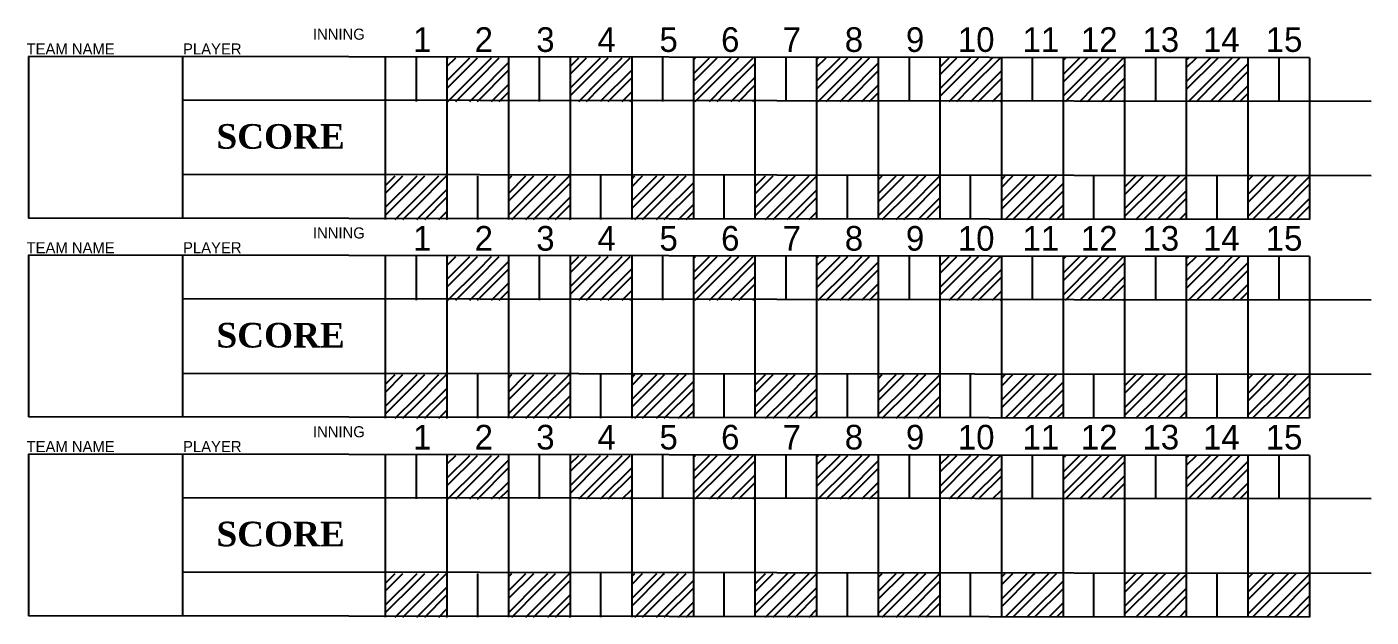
# Model space of a CAD drawing. Header units: inches. Extents: x -19.4 to 18, y -11.2 to 12.7.
# Drawn here: x -19.38 to -8.47, y 4.7 to 9.48 of the extents above; entities that cross this region are included whole.
import ezdxf

# ---------------------------------------------------------------- set-up
doc = ezdxf.new("R2010")
doc.units = ezdxf.units.IN
doc.header["$MEASUREMENT"] = 0
doc.layers.add('Layer1', color=7, linetype='Continuous')
doc.layers.add('Layer2', color=7, linetype='Continuous')

msp = doc.modelspace()

# ---------------------------------------------------------------- linework, layer by layer
at = {"layer": 'Layer1'}
for p, q in [((-8.97175, 9.23365), (-19.36717, 9.24405)), ((-19.36717, 9.24405), (-19.36717, 7.93155)), ((-18.11717, 9.24405), (-18.11717, 7.93155)), ((-16.47175, 9.23365), (-16.47175, 7.92115)), ((-16.22175, 9.23365), (-16.22175, 8.87965)), ((-15.97175, 9.23365), (-15.97175, 7.92115)), ((-15.97175, 8.98518), (-15.72327, 9.23365)), ((-15.97175, 9.16195), (-15.90005, 9.23365)), ((-15.97175, 9.04768), (-15.78577, 9.23365)), ((-15.97175, 9.22445), (-15.96255, 9.23365)), ((-15.72175, 9.0584), (-15.5465, 9.23365)), ((-15.72175, 9.1209), (-15.609, 9.23365)), ((-15.72175, 8.94412), (-15.47175, 9.19412)), ((-15.47175, 9.23365), (-15.47175, 7.92115)), ((-15.22175, 9.23365), (-15.22175, 8.87965)), ((-14.97175, 9.23365), (-14.97175, 7.92115)), ((-14.97175, 8.98702), (-14.72511, 9.23365)), ((-14.97175, 9.10129), (-14.83939, 9.23365)), ((-14.97175, 9.16379), (-14.90189, 9.23365)), ((-14.97175, 8.92452), (-14.72175, 9.17452)), ((-14.72175, 8.99774), (-14.48584, 9.23365)), ((-14.72175, 9.17452), (-14.66261, 9.23365)), ((-14.72175, 9.06024), (-14.54834, 9.23365)), ((-14.47175, 9.23365), (-14.47175, 7.92115)), ((-14.22175, 9.23365), (-14.22175, 8.87965)), ((-14.22175, 9.23365), (-14.22175, 8.87965)), ((-13.97175, 9.23365), (-13.97175, 7.92115)), ((-13.97175, 9.10313), (-13.84123, 9.23365)), ((-13.97175, 9.04063), (-13.77873, 9.23365)), ((-13.97175, 9.21741), (-13.95551, 9.23365)), ((-13.97175, 8.92636), (-13.72175, 9.17636)), ((-13.72175, 8.99958), (-13.48768, 9.23365)), ((-13.72175, 9.17636), (-13.66445, 9.23365)), ((-13.72175, 9.11386), (-13.60195, 9.23365)), ((-13.72175, 8.93708), (-13.47175, 9.18708)), ((-13.47175, 9.23365), (-13.47175, 7.92115)), ((-13.22175, 9.23365), (-13.22175, 8.87965)), ((-12.97175, 9.23365), (-12.97175, 7.92115)), ((-12.97175, 9.04247), (-12.78057, 9.23365)), ((-12.97175, 9.15675), (-12.89485, 9.23365)), ((-12.97175, 9.21925), (-12.95735, 9.23365)), ((-12.97175, 8.97997), (-12.72175, 9.22997)), ((-12.72175, 9.1157), (-12.60379, 9.23365)), ((-12.72175, 9.0532), (-12.54129, 9.23365)), ((-12.72175, 9.22997), (-12.71807, 9.23365)), ((-12.72175, 8.93892), (-12.47175, 9.18892)), ((-12.47175, 9.23365), (-12.47175, 7.92115)), ((-12.22175, 9.23365), (-12.22175, 8.87965)), ((-11.97175, 9.23365), (-11.97175, 7.92115)), ((-11.97175, 9.09609), (-11.83419, 9.23365)), ((-11.97175, 9.15859), (-11.89669, 9.23365)), ((-11.97175, 8.98181), (-11.72175, 9.23181)), ((-11.97175, 8.91931), (-11.72175, 9.16931)), ((-11.72175, 8.99254), (-11.48063, 9.23365)), ((-11.72175, 9.16931), (-11.65741, 9.23365)), ((-11.72175, 9.05504), (-11.54313, 9.23365)), ((-11.72175, 9.23181), (-11.71991, 9.23365)), ((-11.47175, 9.23365), (-11.47175, 7.92115)), ((-11.22175, 9.23365), (-11.22175, 8.87965)), ((-10.97175, 9.23365), (-10.97175, 7.92115)), ((-10.97175, 9.09793), (-10.83603, 9.23365)), ((-10.97175, 9.03543), (-10.77353, 9.23365)), ((-10.97175, 9.21221), (-10.9503, 9.23365)), ((-10.97175, 8.92115), (-10.72175, 9.17115)), ((-10.72175, 9.17115), (-10.65925, 9.23365)), ((-10.72175, 9.10865), (-10.59675, 9.23365)), ((-10.72175, 8.99438), (-10.48247, 9.23365)), ((-10.72175, 8.93188), (-10.47175, 9.18188)), ((-10.47175, 9.23365), (-10.47175, 7.92115)), ((-10.22175, 9.23365), (-10.22175, 8.87965)), ((-9.97175, 9.23365), (-9.97175, 7.92115)), ((-9.97175, 9.03727), (-9.77536, 9.23365)), ((-9.97175, 9.21405), (-9.95214, 9.23365)), ((-9.97175, 9.15155), (-9.88964, 9.23365)), ((-9.97175, 8.97477), (-9.72175, 9.22477)), ((-9.72175, 9.11049), (-9.59859, 9.23365)), ((-9.72175, 9.04799), (-9.53609, 9.23365)), ((-9.72175, 9.22477), (-9.71286, 9.23365)), ((-9.72175, 8.93372), (-9.47175, 9.18372)), ((-9.47175, 9.23365), (-9.47175, 7.92115)), ((-9.22175, 9.23365), (-9.22175, 8.87965)), ((-8.97175, 9.23365), (-8.97175, 7.92115)), ((-15.963, 8.87965), (-15.72175, 9.1209)), ((-15.9005, 8.87965), (-15.72175, 9.0584)), ((-15.72175, 8.88162), (-15.47175, 9.13162)), ((-14.90234, 8.87965), (-14.72175, 9.06024)), ((-14.72175, 8.88346), (-14.47175, 9.13346)), ((-14.66306, 8.87965), (-14.47175, 9.07096)), ((-13.95595, 8.87965), (-13.72175, 9.11386)), ((-13.6649, 8.87965), (-13.47175, 9.0728)), ((-12.95779, 8.87965), (-12.72175, 9.1157)), ((-12.71852, 8.87965), (-12.47175, 9.12642)), ((-11.89713, 8.87965), (-11.72175, 9.05504)), ((-11.72036, 8.87965), (-11.47175, 9.12826)), ((-11.65786, 8.87965), (-11.47175, 9.06576)), ((-10.95075, 8.87965), (-10.72175, 9.10865)), ((-10.65969, 8.87965), (-10.47175, 9.0676)), ((-9.95259, 8.87965), (-9.72175, 9.11049)), ((-9.71331, 8.87965), (-9.47175, 9.12122)), ((-15.60944, 8.87965), (-15.47175, 9.01735)), ((-15.54694, 8.87965), (-15.47175, 8.95485)), ((-14.83984, 8.87965), (-14.72175, 8.99774)), ((-14.54878, 8.87965), (-14.47175, 8.95669)), ((-13.84168, 8.87965), (-13.72175, 8.99958)), ((-13.6024, 8.87965), (-13.47175, 9.0103)), ((-12.89529, 8.87965), (-12.72175, 9.0532)), ((-12.60424, 8.87965), (-12.47175, 9.01214)), ((-12.54174, 8.87965), (-12.47175, 8.94964)), ((-11.83463, 8.87965), (-11.72175, 8.99254)), ((-11.54358, 8.87965), (-11.47175, 8.95148)), ((-10.83647, 8.87965), (-10.72175, 8.99438)), ((-10.59719, 8.87965), (-10.47175, 9.0051)), ((-9.89009, 8.87965), (-9.72175, 9.04799)), ((-9.59903, 8.87965), (-9.47175, 9.00694)), ((-8.47175, 8.87965), (-18.11717, 8.89005)), ((-15.78622, 8.87965), (-15.72175, 8.94412)), ((-15.72372, 8.87965), (-15.72175, 8.88162)), ((-14.72556, 8.87965), (-14.72175, 8.88346)), ((-14.48628, 8.87965), (-14.47175, 8.89419)), ((-13.77918, 8.87965), (-13.72175, 8.93708)), ((-13.48812, 8.87965), (-13.47175, 8.89603)), ((-12.78102, 8.87965), (-12.72175, 8.93892)), ((-11.48108, 8.87965), (-11.47175, 8.88898)), ((-10.77397, 8.87965), (-10.72175, 8.93188)), ((-10.48292, 8.87965), (-10.47175, 8.89082)), ((-9.77581, 8.87965), (-9.72175, 8.93372)), ((-9.53653, 8.87965), (-9.47175, 8.94444)), ((-8.47175, 8.27515), (-18.11717, 8.28555)), ((-16.47175, 8.13162), (-16.32822, 8.27515)), ((-16.47175, 8.19412), (-16.39072, 8.27515)), ((-16.47175, 8.01735), (-16.22175, 8.26735)), ((-16.47175, 7.95485), (-16.22175, 8.20485)), ((-16.22175, 8.02807), (-15.97467, 8.27515)), ((-16.22175, 8.09057), (-16.03717, 8.27515)), ((-16.22175, 8.20485), (-16.15144, 8.27515)), ((-16.22175, 8.26735), (-16.21394, 8.27515)), ((-15.72175, 7.92115), (-15.72175, 8.27515)), ((-15.47175, 8.07096), (-15.26756, 8.27515)), ((-15.47175, 8.13346), (-15.33006, 8.27515)), ((-15.47175, 8.24774), (-15.44434, 8.27515)), ((-15.47175, 7.95669), (-15.22175, 8.20669)), ((-15.22175, 8.14419), (-15.09078, 8.27515)), ((-15.22175, 8.20669), (-15.15328, 8.27515)), ((-15.22175, 8.02991), (-14.97651, 8.27515)), ((-15.22175, 7.96741), (-14.97175, 8.21741)), ((-14.72175, 7.92115), (-14.72175, 8.27515)), ((-14.47175, 8.0728), (-14.2694, 8.27515)), ((-14.47175, 8.18708), (-14.38368, 8.27515)), ((-14.47175, 8.24958), (-14.44618, 8.27515)), ((-14.47175, 8.0103), (-14.22175, 8.2603)), ((-14.22175, 8.08353), (-14.03012, 8.27515)), ((-14.22175, 8.14603), (-14.09262, 8.27515)), ((-14.22175, 8.2603), (-14.2069, 8.27515)), ((-14.22175, 7.96925), (-13.97175, 8.21925)), ((-13.72175, 7.92115), (-13.72175, 8.27515)), ((-13.47175, 8.12642), (-13.32302, 8.27515)), ((-13.47175, 8.18892), (-13.38552, 8.27515)), ((-13.47175, 8.01214), (-13.22175, 8.26214)), ((-13.47175, 7.94964), (-13.22175, 8.19964)), ((-13.22175, 8.08537), (-13.03196, 8.27515)), ((-13.22175, 8.19964), (-13.14624, 8.27515)), ((-13.22175, 8.26214), (-13.20874, 8.27515)), ((-13.22175, 8.02287), (-12.97175, 8.27287)), ((-12.72175, 7.92115), (-12.72175, 8.27515)), ((-12.47175, 8.12826), (-12.32486, 8.27515)), ((-12.47175, 8.06576), (-12.26236, 8.27515)), ((-12.47175, 8.24254), (-12.43913, 8.27515)), ((-12.47175, 7.95148), (-12.22175, 8.20148)), ((-12.22175, 8.20148), (-12.14808, 8.27515)), ((-12.22175, 8.13898), (-12.08558, 8.27515)), ((-12.22175, 8.02471), (-11.97175, 8.27471)), ((-12.22175, 7.96221), (-11.97175, 8.21221)), ((-11.72175, 7.92115), (-11.72175, 8.27515)), ((-11.47175, 8.0676), (-11.26419, 8.27515)), ((-11.47175, 8.18188), (-11.37847, 8.27515)), ((-11.47175, 8.24438), (-11.44097, 8.27515)), ((-11.47175, 8.0051), (-11.22175, 8.2551)), ((-11.22175, 8.07832), (-11.02492, 8.27515)), ((-11.22175, 8.14082), (-11.08742, 8.27515)), ((-11.22175, 8.2551), (-11.20169, 8.27515)), ((-11.22175, 7.96405), (-10.97175, 8.21405)), ((-10.72175, 7.92115), (-10.72175, 8.27515)), ((-10.47175, 8.12122), (-10.31781, 8.27515)), ((-10.47175, 8.18372), (-10.38031, 8.27515)), ((-10.47175, 8.00694), (-10.22175, 8.25694)), ((-10.47175, 7.94444), (-10.22175, 8.19444)), ((-10.22175, 8.08016), (-10.02676, 8.27515)), ((-10.22175, 8.19444), (-10.14103, 8.27515)), ((-10.22175, 8.25694), (-10.20353, 8.27515)), ((-10.22175, 8.01766), (-9.97175, 8.26766)), ((-9.72175, 7.92115), (-9.72175, 8.27515)), ((-9.47175, 8.12305), (-9.31965, 8.27515)), ((-9.47175, 8.06055), (-9.25715, 8.27515)), ((-9.47175, 8.23733), (-9.43393, 8.27515)), ((-9.47175, 7.94628), (-9.22175, 8.19628)), ((-9.22175, 8.13378), (-9.08037, 8.27515)), ((-9.22175, 8.19628), (-9.14287, 8.27515)), ((-9.22175, 8.0195), (-8.97175, 8.2695)), ((-9.22175, 7.957), (-8.97175, 8.207)), ((-16.39117, 7.92115), (-16.22175, 8.09057)), ((-16.21439, 7.92115), (-15.97175, 8.16379)), ((-16.15189, 7.92115), (-15.97175, 8.10129)), ((-15.44478, 7.92115), (-15.22175, 8.14419)), ((-15.15373, 7.92115), (-14.97175, 8.10313)), ((-14.44662, 7.92115), (-14.22175, 8.14603)), ((-14.38412, 7.92115), (-14.22175, 8.08353)), ((-14.20735, 7.92115), (-13.97175, 8.15675)), ((-13.38596, 7.92115), (-13.22175, 8.08537)), ((-13.20919, 7.92115), (-12.97175, 8.15859)), ((-13.14669, 7.92115), (-12.97175, 8.09609)), ((-12.43958, 7.92115), (-12.22175, 8.13898)), ((-12.14853, 7.92115), (-11.97175, 8.09793)), ((-11.44142, 7.92115), (-11.22175, 8.14082)), ((-11.37892, 7.92115), (-11.22175, 8.07832)), ((-11.20214, 7.92115), (-10.97175, 8.15155)), ((-10.38076, 7.92115), (-10.22175, 8.08016)), ((-10.20398, 7.92115), (-9.97175, 8.15339)), ((-10.14148, 7.92115), (-9.97175, 8.09089)), ((-9.43437, 7.92115), (-9.22175, 8.13378)), ((-9.14332, 7.92115), (-8.97175, 8.09272)), ((-16.32867, 7.92115), (-16.22175, 8.02807)), ((-16.03761, 7.92115), (-15.97175, 7.98702)), ((-15.33051, 7.92115), (-15.22175, 8.02991)), ((-15.26801, 7.92115), (-15.22175, 7.96741)), ((-15.09123, 7.92115), (-14.97175, 8.04063)), ((-14.26985, 7.92115), (-14.22175, 7.96925)), ((-14.09307, 7.92115), (-13.97175, 8.04247)), ((-14.03057, 7.92115), (-13.97175, 7.97997)), ((-13.32346, 7.92115), (-13.22175, 8.02287)), ((-13.03241, 7.92115), (-12.97175, 7.98181)), ((-12.3253, 7.92115), (-12.22175, 8.02471)), ((-12.08603, 7.92115), (-11.97175, 8.03543)), ((-11.26464, 7.92115), (-11.22175, 7.96405)), ((-11.08786, 7.92115), (-10.97175, 8.03727)), ((-11.02536, 7.92115), (-10.97175, 7.97477)), ((-10.31826, 7.92115), (-10.22175, 8.01766)), ((-10.0272, 7.92115), (-9.97175, 7.97661)), ((-9.3201, 7.92115), (-9.22175, 8.0195)), ((-9.08082, 7.92115), (-8.97175, 8.03022)), ((-8.97175, 7.92115), (-19.36717, 7.93155)), ((-15.97511, 7.92115), (-15.97175, 7.92452)), ((-14.97695, 7.92115), (-14.97175, 7.92636)), ((-12.2628, 7.92115), (-12.22175, 7.96221)), ((-9.2576, 7.92115), (-9.22175, 7.957)), ((-8.97175, 7.62097), (-19.36717, 7.63136)), ((-19.36717, 7.63136), (-19.36717, 6.31886)), ((-18.11717, 7.63136), (-18.11717, 6.31886)), ((-16.47175, 7.62097), (-16.47175, 6.30847)), ((-16.22175, 7.62097), (-16.22175, 7.26697)), ((-15.97175, 7.62097), (-15.97175, 6.30847)), ((-15.97175, 7.37249), (-15.72327, 7.62097)), ((-15.97175, 7.54927), (-15.90005, 7.62097)), ((-15.97175, 7.43499), (-15.78577, 7.62097)), ((-15.97175, 7.61177), (-15.96255, 7.62097)), ((-15.72175, 7.44572), (-15.5465, 7.62097)), ((-15.72175, 7.50822), (-15.609, 7.62097)), ((-15.72175, 7.33144), (-15.47175, 7.58144)), ((-15.47175, 7.62097), (-15.47175, 6.30847)), ((-15.22175, 7.62097), (-15.22175, 7.26697)), ((-14.97175, 7.62097), (-14.97175, 6.30847)), ((-14.97175, 7.37433), (-14.72511, 7.62097)), ((-14.97175, 7.48861), (-14.83939, 7.62097)), ((-14.97175, 7.55111), (-14.90189, 7.62097)), ((-14.97175, 7.31183), (-14.72175, 7.56183)), ((-14.72175, 7.38506), (-14.48584, 7.62097)), ((-14.72175, 7.56183), (-14.66261, 7.62097)), ((-14.72175, 7.44756), (-14.54834, 7.62097)), ((-14.47175, 7.62097), (-14.47175, 6.30847)), ((-14.22175, 7.62097), (-14.22175, 7.26697)), ((-14.22175, 7.62097), (-14.22175, 7.26697)), ((-13.97175, 7.62097), (-13.97175, 6.30847)), ((-13.97175, 7.49045), (-13.84123, 7.62097)), ((-13.97175, 7.42795), (-13.77873, 7.62097)), ((-13.97175, 7.60473), (-13.95551, 7.62097)), ((-13.97175, 7.31367), (-13.72175, 7.56367)), ((-13.72175, 7.3869), (-13.48768, 7.62097)), ((-13.72175, 7.56367), (-13.66445, 7.62097)), ((-13.72175, 7.50117), (-13.60195, 7.62097)), ((-13.72175, 7.3244), (-13.47175, 7.5744)), ((-13.47175, 7.62097), (-13.47175, 6.30847)), ((-13.22175, 7.62097), (-13.22175, 7.26697)), ((-12.97175, 7.62097), (-12.97175, 6.30847)), ((-12.97175, 7.42979), (-12.78057, 7.62097)), ((-12.97175, 7.54407), (-12.89485, 7.62097)), ((-12.97175, 7.60657), (-12.95735, 7.62097)), ((-12.97175, 7.36729), (-12.72175, 7.61729)), ((-12.72175, 7.50301), (-12.60379, 7.62097)), ((-12.72175, 7.44051), (-12.54129, 7.62097)), ((-12.72175, 7.61729), (-12.71807, 7.62097)), ((-12.72175, 7.32624), (-12.47175, 7.57624)), ((-12.47175, 7.62097), (-12.47175, 6.30847)), ((-12.22175, 7.62097), (-12.22175, 7.26697)), ((-11.97175, 7.62097), (-11.97175, 6.30847)), ((-11.97175, 7.48341), (-11.83419, 7.62097)), ((-11.97175, 7.54591), (-11.89669, 7.62097)), ((-11.97175, 7.36913), (-11.72175, 7.61913)), ((-11.97175, 7.30663), (-11.72175, 7.55663)), ((-11.72175, 7.37985), (-11.48063, 7.62097)), ((-11.72175, 7.55663), (-11.65741, 7.62097)), ((-11.72175, 7.44235), (-11.54313, 7.62097)), ((-11.72175, 7.61913), (-11.71991, 7.62097)), ((-11.47175, 7.62097), (-11.47175, 6.30847)), ((-11.22175, 7.62097), (-11.22175, 7.26697)), ((-10.97175, 7.62097), (-10.97175, 6.30847)), ((-10.97175, 7.48525), (-10.83603, 7.62097)), ((-10.97175, 7.42275), (-10.77353, 7.62097)), ((-10.97175, 7.59952), (-10.9503, 7.62097)), ((-10.97175, 7.30847), (-10.72175, 7.55847)), ((-10.72175, 7.55847), (-10.65925, 7.62097)), ((-10.72175, 7.49597), (-10.59675, 7.62097)), ((-10.72175, 7.38169), (-10.48247, 7.62097)), ((-10.72175, 7.31919), (-10.47175, 7.56919)), ((-10.47175, 7.62097), (-10.47175, 6.30847)), ((-10.22175, 7.62097), (-10.22175, 7.26697)), ((-9.97175, 7.62097), (-9.97175, 6.30847)), ((-9.97175, 7.42458), (-9.77536, 7.62097)), ((-9.97175, 7.60136), (-9.95214, 7.62097)), ((-9.97175, 7.53886), (-9.88964, 7.62097)), ((-9.97175, 7.36208), (-9.72175, 7.61208)), ((-9.72175, 7.49781), (-9.59859, 7.62097)), ((-9.72175, 7.43531), (-9.53609, 7.62097)), ((-9.72175, 7.61208), (-9.71286, 7.62097)), ((-9.72175, 7.32103), (-9.47175, 7.57103)), ((-9.47175, 7.62097), (-9.47175, 6.30847)), ((-9.22175, 7.62097), (-9.22175, 7.26697)), ((-8.97175, 7.62097), (-8.97175, 6.30847)), ((-15.963, 7.26697), (-15.72175, 7.50822)), ((-15.9005, 7.26697), (-15.72175, 7.44572)), ((-15.72175, 7.26894), (-15.47175, 7.51894)), ((-14.90234, 7.26697), (-14.72175, 7.44756)), ((-14.72175, 7.27078), (-14.47175, 7.52078)), ((-14.66306, 7.26697), (-14.47175, 7.45828)), ((-13.95595, 7.26697), (-13.72175, 7.50117)), ((-13.6649, 7.26697), (-13.47175, 7.46012)), ((-12.95779, 7.26697), (-12.72175, 7.50301)), ((-12.89529, 7.26697), (-12.72175, 7.44051)), ((-12.71852, 7.26697), (-12.47175, 7.51374)), ((-11.89713, 7.26697), (-11.72175, 7.44235)), ((-11.72036, 7.26697), (-11.47175, 7.51558)), ((-11.65786, 7.26697), (-11.47175, 7.45308)), ((-10.95075, 7.26697), (-10.72175, 7.49597)), ((-10.65969, 7.26697), (-10.47175, 7.45492)), ((-9.95259, 7.26697), (-9.72175, 7.49781)), ((-9.89009, 7.26697), (-9.72175, 7.43531)), ((-9.71331, 7.26697), (-9.47175, 7.50853)), ((-15.78622, 7.26697), (-15.72175, 7.33144)), ((-15.60944, 7.26697), (-15.47175, 7.40466)), ((-15.54694, 7.26697), (-15.47175, 7.34216)), ((-14.83984, 7.26697), (-14.72175, 7.38506)), ((-14.54878, 7.26697), (-14.47175, 7.344)), ((-13.84168, 7.26697), (-13.72175, 7.3869)), ((-13.77918, 7.26697), (-13.72175, 7.3244)), ((-13.6024, 7.26697), (-13.47175, 7.39762)), ((-12.78102, 7.26697), (-12.72175, 7.32624)), ((-12.60424, 7.26697), (-12.47175, 7.39946)), ((-12.54174, 7.26697), (-12.47175, 7.33696)), ((-11.83463, 7.26697), (-11.72175, 7.37985)), ((-11.54358, 7.26697), (-11.47175, 7.3388)), ((-10.83647, 7.26697), (-10.72175, 7.38169)), ((-10.77397, 7.26697), (-10.72175, 7.31919)), ((-10.59719, 7.26697), (-10.47175, 7.39242)), ((-9.77581, 7.26697), (-9.72175, 7.32103)), ((-9.59903, 7.26697), (-9.47175, 7.39425)), ((-9.53653, 7.26697), (-9.47175, 7.33175)), ((-8.47175, 7.26697), (-18.11717, 7.27736)), ((-15.72372, 7.26697), (-15.72175, 7.26894)), ((-14.72556, 7.26697), (-14.72175, 7.27078)), ((-14.48628, 7.26697), (-14.47175, 7.2815)), ((-13.48812, 7.26697), (-13.47175, 7.28334)), ((-11.48108, 7.26697), (-11.47175, 7.2763)), ((-10.48292, 7.26697), (-10.47175, 7.27814)), ((-8.47175, 6.66247), (-18.11717, 6.67286)), ((-16.47175, 6.51894), (-16.32822, 6.66247)), ((-16.47175, 6.58144), (-16.39072, 6.66247)), ((-16.47175, 6.40466), (-16.22175, 6.65466)), ((-16.22175, 6.41539), (-15.97467, 6.66247)), ((-16.22175, 6.47789), (-16.03717, 6.66247)), ((-16.22175, 6.59216), (-16.15144, 6.66247)), ((-16.22175, 6.65466), (-16.21394, 6.66247)), ((-15.72175, 6.30847), (-15.72175, 6.66247)), ((-15.47175, 6.45828), (-15.26756, 6.66247)), ((-15.47175, 6.52078), (-15.33006, 6.66247)), ((-15.47175, 6.63506), (-15.44434, 6.66247)), ((-15.22175, 6.5315), (-15.09078, 6.66247)), ((-15.22175, 6.594), (-15.15328, 6.66247)), ((-15.22175, 6.41723), (-14.97651, 6.66247)), ((-14.72175, 6.30847), (-14.72175, 6.66247)), ((-14.47175, 6.46012), (-14.2694, 6.66247)), ((-14.47175, 6.5744), (-14.38368, 6.66247)), ((-14.47175, 6.6369), (-14.44618, 6.66247)), ((-14.22175, 6.47084), (-14.03012, 6.66247)), ((-14.22175, 6.53334), (-14.09262, 6.66247)), ((-14.22175, 6.64762), (-14.2069, 6.66247)), ((-13.72175, 6.30847), (-13.72175, 6.66247)), ((-13.47175, 6.51374), (-13.32302, 6.66247)), ((-13.47175, 6.57624), (-13.38552, 6.66247)), ((-13.22175, 6.47268), (-13.03196, 6.66247)), ((-13.22175, 6.58696), (-13.14624, 6.66247)), ((-13.22175, 6.64946), (-13.20874, 6.66247)), ((-13.22175, 6.41018), (-12.97175, 6.66018)), ((-12.72175, 6.30847), (-12.72175, 6.66247)), ((-12.47175, 6.51558), (-12.32486, 6.66247)), ((-12.47175, 6.45308), (-12.26236, 6.66247)), ((-12.47175, 6.62985), (-12.43913, 6.66247)), ((-12.22175, 6.5888), (-12.14808, 6.66247)), ((-12.22175, 6.5263), (-12.08558, 6.66247)), ((-12.22175, 6.41202), (-11.97175, 6.66202)), ((-11.72175, 6.30847), (-11.72175, 6.66247)), ((-11.47175, 6.45492), (-11.26419, 6.66247)), ((-11.47175, 6.56919), (-11.37847, 6.66247)), ((-11.47175, 6.63169), (-11.44097, 6.66247)), ((-11.22175, 6.46564), (-11.02492, 6.66247)), ((-11.22175, 6.52814), (-11.08742, 6.66247)), ((-11.22175, 6.64242), (-11.20169, 6.66247)), ((-10.72175, 6.30847), (-10.72175, 6.66247)), ((-10.47175, 6.50853), (-10.31781, 6.66247)), ((-10.47175, 6.57103), (-10.38031, 6.66247)), ((-10.22175, 6.46748), (-10.02676, 6.66247)), ((-10.22175, 6.58175), (-10.14103, 6.66247)), ((-10.22175, 6.64425), (-10.20353, 6.66247)), ((-10.22175, 6.40498), (-9.97175, 6.65498)), ((-9.72175, 6.30847), (-9.72175, 6.66247)), ((-9.47175, 6.51037), (-9.31965, 6.66247)), ((-9.47175, 6.44787), (-9.25715, 6.66247)), ((-9.47175, 6.62465), (-9.43393, 6.66247)), ((-9.22175, 6.52109), (-9.08037, 6.66247)), ((-9.22175, 6.58359), (-9.14287, 6.66247)), ((-9.22175, 6.40682), (-8.97175, 6.65682)), ((-16.47175, 6.34216), (-16.22175, 6.59216)), ((-16.21439, 6.30847), (-15.97175, 6.55111)), ((-15.47175, 6.344), (-15.22175, 6.594)), ((-15.22175, 6.35473), (-14.97175, 6.60473)), ((-14.47175, 6.39762), (-14.22175, 6.64762)), ((-14.22175, 6.35657), (-13.97175, 6.60657)), ((-13.47175, 6.39946), (-13.22175, 6.64946)), ((-13.47175, 6.33696), (-13.22175, 6.58696)), ((-13.20919, 6.30847), (-12.97175, 6.54591)), ((-12.47175, 6.3388), (-12.22175, 6.5888)), ((-12.22175, 6.34952), (-11.97175, 6.59952)), ((-11.47175, 6.39242), (-11.22175, 6.64242)), ((-11.22175, 6.35136), (-10.97175, 6.60136)), ((-10.47175, 6.39425), (-10.22175, 6.64425)), ((-10.47175, 6.33175), (-10.22175, 6.58175)), ((-9.47175, 6.33359), (-9.22175, 6.58359)), ((-9.22175, 6.34432), (-8.97175, 6.59432)), ((-16.39117, 6.30847), (-16.22175, 6.47789)), ((-16.15189, 6.30847), (-15.97175, 6.48861)), ((-15.44478, 6.30847), (-15.22175, 6.5315)), ((-15.15373, 6.30847), (-14.97175, 6.49045)), ((-14.44662, 6.30847), (-14.22175, 6.53334)), ((-14.38412, 6.30847), (-14.22175, 6.47084)), ((-14.20735, 6.30847), (-13.97175, 6.54407)), ((-13.38596, 6.30847), (-13.22175, 6.47268)), ((-13.14669, 6.30847), (-12.97175, 6.48341)), ((-12.43958, 6.30847), (-12.22175, 6.5263)), ((-12.14853, 6.30847), (-11.97175, 6.48525)), ((-11.44142, 6.30847), (-11.22175, 6.52814)), ((-11.37892, 6.30847), (-11.22175, 6.46564)), ((-11.20214, 6.30847), (-10.97175, 6.53886)), ((-10.38076, 6.30847), (-10.22175, 6.46748)), ((-10.20398, 6.30847), (-9.97175, 6.5407)), ((-10.14148, 6.30847), (-9.97175, 6.4782)), ((-9.43437, 6.30847), (-9.22175, 6.52109)), ((-9.14332, 6.30847), (-8.97175, 6.48004)), ((-16.32867, 6.30847), (-16.22175, 6.41539)), ((-16.03761, 6.30847), (-15.97175, 6.37433)), ((-15.33051, 6.30847), (-15.22175, 6.41723)), ((-15.26801, 6.30847), (-15.22175, 6.35473)), ((-15.09123, 6.30847), (-14.97175, 6.42795)), ((-14.26985, 6.30847), (-14.22175, 6.35657)), ((-14.09307, 6.30847), (-13.97175, 6.42979)), ((-14.03057, 6.30847), (-13.97175, 6.36729)), ((-13.32346, 6.30847), (-13.22175, 6.41018)), ((-13.03241, 6.30847), (-12.97175, 6.36913)), ((-12.3253, 6.30847), (-12.22175, 6.41202)), ((-12.2628, 6.30847), (-12.22175, 6.34952)), ((-12.08603, 6.30847), (-11.97175, 6.42275)), ((-11.26464, 6.30847), (-11.22175, 6.35136)), ((-11.08786, 6.30847), (-10.97175, 6.42458)), ((-11.02536, 6.30847), (-10.97175, 6.36208)), ((-10.31826, 6.30847), (-10.22175, 6.40498)), ((-10.0272, 6.30847), (-9.97175, 6.36392)), ((-9.3201, 6.30847), (-9.22175, 6.40682)), ((-9.2576, 6.30847), (-9.22175, 6.34432)), ((-9.08082, 6.30847), (-8.97175, 6.41754)), ((-8.97175, 6.30847), (-19.36717, 6.31886)), ((-15.97511, 6.30847), (-15.97175, 6.31183)), ((-14.97695, 6.30847), (-14.97175, 6.31367)), ((-8.97175, 6.00774), (-19.36717, 6.01813)), ((-19.36717, 6.01813), (-19.36717, 4.70563)), ((-18.11717, 6.01813), (-18.11717, 4.70563)), ((-16.47175, 6.00774), (-16.47175, 4.69524)), ((-16.22175, 6.00774), (-16.22175, 5.65374)), ((-15.97175, 6.00774), (-15.97175, 4.69524)), ((-15.97175, 5.75926), (-15.72327, 6.00774)), ((-15.97175, 5.93604), (-15.90005, 6.00774)), ((-15.97175, 5.82176), (-15.78577, 6.00774)), ((-15.97175, 5.99854), (-15.96255, 6.00774)), ((-15.72175, 5.83248), (-15.5465, 6.00774)), ((-15.72175, 5.89498), (-15.609, 6.00774)), ((-15.47175, 6.00774), (-15.47175, 4.69524)), ((-15.22175, 6.00774), (-15.22175, 5.65374)), ((-14.97175, 6.00774), (-14.97175, 4.69524)), ((-14.97175, 5.7611), (-14.72511, 6.00774)), ((-14.97175, 5.87538), (-14.83939, 6.00774)), ((-14.97175, 5.93788), (-14.90189, 6.00774)), ((-14.72175, 5.77182), (-14.48584, 6.00774)), ((-14.72175, 5.9486), (-14.66261, 6.00774)), ((-14.72175, 5.83432), (-14.54834, 6.00774)), ((-14.47175, 6.00774), (-14.47175, 4.69524)), ((-14.22175, 6.00774), (-14.22175, 5.65374)), ((-14.22175, 6.00774), (-14.22175, 5.65374)), ((-13.97175, 6.00774), (-13.97175, 4.69524)), ((-13.97175, 5.87722), (-13.84123, 6.00774)), ((-13.97175, 5.81472), (-13.77873, 6.00774)), ((-13.97175, 5.99149), (-13.95551, 6.00774)), ((-13.72175, 5.77366), (-13.48768, 6.00774)), ((-13.72175, 5.95044), (-13.66445, 6.00774)), ((-13.72175, 5.88794), (-13.60195, 6.00774)), ((-13.47175, 6.00774), (-13.47175, 4.69524)), ((-13.22175, 6.00774), (-13.22175, 5.65374)), ((-12.97175, 6.00774), (-12.97175, 4.69524)), ((-12.97175, 5.81656), (-12.78057, 6.00774)), ((-12.97175, 5.93083), (-12.89485, 6.00774)), ((-12.97175, 5.99333), (-12.95735, 6.00774)), ((-12.97175, 5.75406), (-12.72175, 6.00406)), ((-12.72175, 5.88978), (-12.60379, 6.00774)), ((-12.72175, 5.82728), (-12.54129, 6.00774)), ((-12.72175, 6.00406), (-12.71807, 6.00774)), ((-12.47175, 6.00774), (-12.47175, 4.69524)), ((-12.22175, 6.00774), (-12.22175, 5.65374)), ((-11.97175, 6.00774), (-11.97175, 4.69524)), ((-11.97175, 5.87017), (-11.83419, 6.00774)), ((-11.97175, 5.93267), (-11.89669, 6.00774)), ((-11.97175, 5.7559), (-11.72175, 6.0059)), ((-11.72175, 5.76662), (-11.48063, 6.00774)), ((-11.72175, 5.9434), (-11.65741, 6.00774)), ((-11.72175, 5.82912), (-11.54313, 6.00774)), ((-11.72175, 6.0059), (-11.71991, 6.00774)), ((-11.47175, 6.00774), (-11.47175, 4.69524)), ((-11.22175, 6.00774), (-11.22175, 5.65374)), ((-10.97175, 6.00774), (-10.97175, 4.69524)), ((-10.97175, 5.87201), (-10.83603, 6.00774)), ((-10.97175, 5.80951), (-10.77353, 6.00774)), ((-10.97175, 5.98629), (-10.9503, 6.00774)), ((-10.72175, 5.94524), (-10.65925, 6.00774)), ((-10.72175, 5.88274), (-10.59675, 6.00774)), ((-10.72175, 5.76846), (-10.48247, 6.00774)), ((-10.47175, 6.00774), (-10.47175, 4.69524)), ((-10.22175, 6.00774), (-10.22175, 5.65374)), ((-9.97175, 6.00774), (-9.97175, 4.69524)), ((-9.97175, 5.81135), (-9.77536, 6.00774)), ((-9.97175, 5.98813), (-9.95214, 6.00774)), ((-9.97175, 5.92563), (-9.88964, 6.00774)), ((-9.72175, 5.88458), (-9.59859, 6.00774)), ((-9.72175, 5.82208), (-9.53609, 6.00774)), ((-9.72175, 5.99885), (-9.71286, 6.00774)), ((-9.47175, 6.00774), (-9.47175, 4.69524)), ((-9.22175, 6.00774), (-9.22175, 5.65374)), ((-8.97175, 6.00774), (-8.97175, 4.69524)), ((-15.963, 5.65374), (-15.72175, 5.89498)), ((-15.72175, 5.71821), (-15.47175, 5.96821)), ((-15.72175, 5.65571), (-15.47175, 5.90571)), ((-14.97175, 5.6986), (-14.72175, 5.9486)), ((-14.72175, 5.65755), (-14.47175, 5.90755)), ((-13.97175, 5.70044), (-13.72175, 5.95044)), ((-13.72175, 5.71116), (-13.47175, 5.96116)), ((-12.72175, 5.713), (-12.47175, 5.963)), ((-12.71852, 5.65374), (-12.47175, 5.9005)), ((-11.97175, 5.6934), (-11.72175, 5.9434)), ((-11.72036, 5.65374), (-11.47175, 5.90234)), ((-10.97175, 5.69524), (-10.72175, 5.94524)), ((-10.72175, 5.70596), (-10.47175, 5.95596)), ((-9.97175, 5.74885), (-9.72175, 5.99885)), ((-9.72175, 5.7078), (-9.47175, 5.9578)), ((-9.71331, 5.65374), (-9.47175, 5.8953)), ((-15.9005, 5.65374), (-15.72175, 5.83248)), ((-15.60944, 5.65374), (-15.47175, 5.79143)), ((-14.90234, 5.65374), (-14.72175, 5.83432)), ((-14.66306, 5.65374), (-14.47175, 5.84505)), ((-13.95595, 5.65374), (-13.72175, 5.88794)), ((-13.6649, 5.65374), (-13.47175, 5.84689)), ((-13.6024, 5.65374), (-13.47175, 5.78439)), ((-12.95779, 5.65374), (-12.72175, 5.88978)), ((-12.89529, 5.65374), (-12.72175, 5.82728)), ((-12.60424, 5.65374), (-12.47175, 5.78623)), ((-11.89713, 5.65374), (-11.72175, 5.82912)), ((-11.65786, 5.65374), (-11.47175, 5.83984)), ((-10.95075, 5.65374), (-10.72175, 5.88274)), ((-10.65969, 5.65374), (-10.47175, 5.84168)), ((-9.95259, 5.65374), (-9.72175, 5.88458)), ((-9.89009, 5.65374), (-9.72175, 5.82208)), ((-15.78622, 5.65374), (-15.72175, 5.71821)), ((-15.54694, 5.65374), (-15.47175, 5.72893)), ((-14.83984, 5.65374), (-14.72175, 5.77182)), ((-14.54878, 5.65374), (-14.47175, 5.73077)), ((-13.84168, 5.65374), (-13.72175, 5.77366)), ((-13.77918, 5.65374), (-13.72175, 5.71116)), ((-12.78102, 5.65374), (-12.72175, 5.713)), ((-12.54174, 5.65374), (-12.47175, 5.72373)), ((-11.83463, 5.65374), (-11.72175, 5.76662)), ((-11.54358, 5.65374), (-11.47175, 5.72557)), ((-10.83647, 5.65374), (-10.72175, 5.76846)), ((-10.77397, 5.65374), (-10.72175, 5.70596)), ((-10.59719, 5.65374), (-10.47175, 5.77918)), ((-9.77581, 5.65374), (-9.72175, 5.7078)), ((-9.59903, 5.65374), (-9.47175, 5.78102)), ((-9.53653, 5.65374), (-9.47175, 5.71852)), ((-8.47175, 5.65374), (-18.11717, 5.66413)), ((-15.72372, 5.65374), (-15.72175, 5.65571)), ((-14.72556, 5.65374), (-14.72175, 5.65755)), ((-14.48628, 5.65374), (-14.47175, 5.66827)), ((-13.48812, 5.65374), (-13.47175, 5.67011)), ((-11.48108, 5.65374), (-11.47175, 5.66307)), ((-10.48292, 5.65374), (-10.47175, 5.66491)), ((-8.47175, 5.04924), (-18.11717, 5.05963)), ((-16.47175, 4.90571), (-16.32822, 5.04924)), ((-16.47175, 4.96821), (-16.39072, 5.04924)), ((-16.47175, 4.79143), (-16.22175, 5.04143)), ((-16.22175, 4.80215), (-15.97467, 5.04924)), ((-16.22175, 4.86465), (-16.03717, 5.04924)), ((-16.22175, 4.97893), (-16.15144, 5.04924)), ((-16.22175, 5.04143), (-16.21394, 5.04924)), ((-15.72175, 4.69524), (-15.72175, 5.04924)), ((-15.47175, 4.84505), (-15.26756, 5.04924)), ((-15.47175, 4.90755), (-15.33006, 5.04924)), ((-15.47175, 5.02182), (-15.44434, 5.04924)), ((-15.22175, 4.91827), (-15.09078, 5.04924)), ((-15.22175, 4.98077), (-15.15328, 5.04924)), ((-15.22175, 4.80399), (-14.97651, 5.04924)), ((-14.72175, 4.69524), (-14.72175, 5.04924)), ((-14.47175, 4.84689), (-14.2694, 5.04924)), ((-14.47175, 4.96116), (-14.38368, 5.04924)), ((-14.47175, 5.02366), (-14.44618, 5.04924)), ((-14.47175, 4.78439), (-14.22175, 5.03439)), ((-14.22175, 4.85761), (-14.03012, 5.04924)), ((-14.22175, 4.92011), (-14.09262, 5.04924)), ((-14.22175, 5.03439), (-14.2069, 5.04924)), ((-13.72175, 4.69524), (-13.72175, 5.04924)), ((-13.47175, 4.9005), (-13.32302, 5.04924)), ((-13.47175, 4.963), (-13.38552, 5.04924)), ((-13.47175, 4.78623), (-13.22175, 5.03623)), ((-13.22175, 4.85945), (-13.03196, 5.04924)), ((-13.22175, 4.97373), (-13.14624, 5.04924)), ((-13.22175, 5.03623), (-13.20874, 5.04924)), ((-13.22175, 4.79695), (-12.97175, 5.04695)), ((-12.72175, 4.69524), (-12.72175, 5.04924)), ((-12.47175, 4.90234), (-12.32486, 5.04924)), ((-12.47175, 4.83984), (-12.26236, 5.04924)), ((-12.47175, 5.01662), (-12.43913, 5.04924)), ((-12.22175, 4.97557), (-12.14808, 5.04924)), ((-12.22175, 4.91307), (-12.08558, 5.04924)), ((-12.22175, 4.79879), (-11.97175, 5.04879)), ((-11.72175, 4.69524), (-11.72175, 5.04924)), ((-11.47175, 4.84168), (-11.26419, 5.04924)), ((-11.47175, 4.95596), (-11.37847, 5.04924)), ((-11.47175, 5.01846), (-11.44097, 5.04924)), ((-11.47175, 4.77918), (-11.22175, 5.02918)), ((-11.22175, 4.85241), (-11.02492, 5.04924)), ((-11.22175, 4.91491), (-11.08742, 5.04924)), ((-11.22175, 5.02918), (-11.20169, 5.04924)), ((-10.72175, 4.69524), (-10.72175, 5.04924)), ((-10.47175, 4.8953), (-10.31781, 5.04924)), ((-10.47175, 4.9578), (-10.38031, 5.04924)), ((-10.47175, 4.78102), (-10.22175, 5.03102)), ((-10.22175, 4.85425), (-10.02676, 5.04924)), ((-10.22175, 4.96852), (-10.14103, 5.04924)), ((-10.22175, 5.03102), (-10.20353, 5.04924)), ((-10.22175, 4.79175), (-9.97175, 5.04175)), ((-9.72175, 4.69524), (-9.72175, 5.04924)), ((-9.47175, 4.89714), (-9.31965, 5.04924)), ((-9.47175, 4.83464), (-9.25715, 5.04924)), ((-9.47175, 5.01142), (-9.43393, 5.04924)), ((-9.22175, 4.90786), (-9.08037, 5.04924)), ((-9.22175, 4.97036), (-9.14287, 5.04924)), ((-9.22175, 4.79359), (-8.97175, 5.04359)), ((-16.47175, 4.72893), (-16.22175, 4.97893)), ((-16.21439, 4.69524), (-15.97175, 4.93788)), ((-15.47175, 4.73077), (-15.22175, 4.98077)), ((-15.44478, 4.69524), (-15.22175, 4.91827)), ((-15.22175, 4.74149), (-14.97175, 4.99149)), ((-14.44662, 4.69524), (-14.22175, 4.92011)), ((-14.22175, 4.74333), (-13.97175, 4.99333)), ((-14.20735, 4.69524), (-13.97175, 4.93083)), ((-13.47175, 4.72373), (-13.22175, 4.97373)), ((-13.20919, 4.69524), (-12.97175, 4.93267)), ((-12.47175, 4.72557), (-12.22175, 4.97557)), ((-12.43958, 4.69524), (-12.22175, 4.91307)), ((-12.22175, 4.73629), (-11.97175, 4.98629)), ((-11.44142, 4.69524), (-11.22175, 4.91491)), ((-11.22175, 4.73813), (-10.97175, 4.98813)), ((-11.20214, 4.69524), (-10.97175, 4.92563)), ((-10.47175, 4.71852), (-10.22175, 4.96852)), ((-10.20398, 4.69524), (-9.97175, 4.92747)), ((-9.47175, 4.72036), (-9.22175, 4.97036)), ((-9.22175, 4.73109), (-8.97175, 4.98109)), ((-16.39117, 4.69524), (-16.22175, 4.86465)), ((-16.32867, 4.69524), (-16.22175, 4.80215)), ((-16.15189, 4.69524), (-15.97175, 4.87538)), ((-15.33051, 4.69524), (-15.22175, 4.80399)), ((-15.15373, 4.69524), (-14.97175, 4.87722)), ((-15.09123, 4.69524), (-14.97175, 4.81472)), ((-14.38412, 4.69524), (-14.22175, 4.85761)), ((-14.09307, 4.69524), (-13.97175, 4.81656)), ((-13.38596, 4.69524), (-13.22175, 4.85945)), ((-13.14669, 4.69524), (-12.97175, 4.87017)), ((-12.14853, 4.69524), (-11.97175, 4.87201)), ((-12.08603, 4.69524), (-11.97175, 4.80951)), ((-11.37892, 4.69524), (-11.22175, 4.85241)), ((-11.08786, 4.69524), (-10.97175, 4.81135)), ((-10.38076, 4.69524), (-10.22175, 4.85425)), ((-10.14148, 4.69524), (-9.97175, 4.86497)), ((-9.43437, 4.69524), (-9.22175, 4.90786)), ((-9.14332, 4.69524), (-8.97175, 4.86681)), ((-9.08082, 4.69524), (-8.97175, 4.80431)), ((-8.97175, 4.69524), (-19.36717, 4.70563)), ((-16.03761, 4.69524), (-15.97175, 4.7611)), ((-15.97511, 4.69524), (-15.97175, 4.6986)), ((-15.26801, 4.69524), (-15.22175, 4.74149)), ((-14.97695, 4.69524), (-14.97175, 4.70044)), ((-14.26985, 4.69524), (-14.22175, 4.74333)), ((-14.03057, 4.69524), (-13.97175, 4.75406)), ((-13.32346, 4.69524), (-13.22175, 4.79695)), ((-13.03241, 4.69524), (-12.97175, 4.7559)), ((-12.3253, 4.69524), (-12.22175, 4.79879)), ((-12.2628, 4.69524), (-12.22175, 4.73629)), ((-11.26464, 4.69524), (-11.22175, 4.73813)), ((-11.02536, 4.69524), (-10.97175, 4.74885)), ((-10.31826, 4.69524), (-10.22175, 4.79175)), ((-10.0272, 4.69524), (-9.97175, 4.75069)), ((-9.3201, 4.69524), (-9.22175, 4.79359)), ((-9.2576, 4.69524), (-9.22175, 4.73109))]:
    msp.add_line(p, q, dxfattribs=at)

# ---------------------------------------------------------------- texts
at = {"layer": 'Layer2', "attachment_point": 1}
for s, insert, char_height, width in [('INNING', (-17.05925, 9.46997), 0.09, 1.259), ('1', (-16.24668, 9.48108), 0.2, 0.4374), ('2', (-15.74668, 9.48108), 0.2, 0.4374), ('3', (-15.24668, 9.48108), 0.2, 0.4374), ('4', (-14.75004, 9.48108), 0.2, 0.4374), ('5', (-14.24668, 9.48108), 0.2, 0.4374), ('6', (-13.74668, 9.48108), 0.2, 0.4374), ('7', (-13.24668, 9.48108), 0.2, 0.4374), ('8', (-12.743, 9.48108), 0.2, 0.4374), ('9', (-12.24668, 9.48108), 0.2, 0.4374), ('10', (-11.82521, 9.48108), 0.2, 0.4374), ('11', (-11.30026, 9.48108), 0.2, 0.4374), ('12', (-10.82705, 9.48108), 0.2, 0.4374), ('13', (-10.32705, 9.48108), 0.2, 0.4374), ('14', (-9.83602, 9.48108), 0.2, 0.4374), ('15', (-9.32705, 9.48108), 0.2, 0.4374), ('TEAM NAME', (-19.38285, 9.35005), 0.09, 1.259), ('PLAYER', (-18.11303, 9.35005), 0.09, 1.259), ('{\\fTimes New Roman MT Extra Bold|b0|i0|c0|p18;SCORE}', (-17.84149, 8.69543), 0.2, 1.375), ('INNING', (-17.05925, 7.85729), 0.09, 1.259), ('1', (-16.24668, 7.8684), 0.2, 0.4374), ('2', (-15.74668, 7.8684), 0.2, 0.4374), ('3', (-15.24668, 7.8684), 0.2, 0.4374), ('4', (-14.75004, 7.8684), 0.2, 0.4374), ('5', (-14.24668, 7.8684), 0.2, 0.4374), ('6', (-13.74668, 7.8684), 0.2, 0.4374), ('7', (-13.24668, 7.8684), 0.2, 0.4374), ('8', (-12.743, 7.8684), 0.2, 0.4374), ('9', (-12.24668, 7.8684), 0.2, 0.4374), ('10', (-11.82521, 7.8684), 0.2, 0.4374), ('11', (-11.30026, 7.8684), 0.2, 0.4374), ('12', (-10.82705, 7.8684), 0.2, 0.4374), ('13', (-10.32705, 7.8684), 0.2, 0.4374), ('14', (-9.83602, 7.8684), 0.2, 0.4374), ('15', (-9.32705, 7.8684), 0.2, 0.4374), ('TEAM NAME', (-19.38285, 7.73736), 0.09, 1.259), ('PLAYER', (-18.11303, 7.73736), 0.09, 1.259), ('{\\fTimes New Roman MT Extra Bold|b0|i0|c0|p18;SCORE}', (-17.84149, 7.08274), 0.2, 1.375), ('INNING', (-17.05925, 6.24406), 0.09, 1.259), ('1', (-16.24668, 6.25516), 0.2, 0.4374), ('2', (-15.74668, 6.25516), 0.2, 0.4374), ('3', (-15.24668, 6.25516), 0.2, 0.4374), ('4', (-14.75004, 6.25516), 0.2, 0.4374), ('5', (-14.24668, 6.25516), 0.2, 0.4374), ('6', (-13.74668, 6.25516), 0.2, 0.4374), ('7', (-13.24668, 6.25516), 0.2, 0.4374), ('8', (-12.743, 6.25516), 0.2, 0.4374), ('9', (-12.24668, 6.25516), 0.2, 0.4374), ('10', (-11.82521, 6.25516), 0.2, 0.4374), ('11', (-11.30026, 6.25516), 0.2, 0.4374), ('12', (-10.82705, 6.25516), 0.2, 0.4374), ('13', (-10.32705, 6.25516), 0.2, 0.4374), ('14', (-9.83602, 6.25516), 0.2, 0.4374), ('15', (-9.32705, 6.25516), 0.2, 0.4374), ('TEAM NAME', (-19.38285, 6.12413), 0.09, 1.259), ('PLAYER', (-18.11303, 6.12413), 0.09, 1.259), ('{\\fTimes New Roman MT Extra Bold|b0|i0|c0|p18;SCORE}', (-17.84149, 5.46951), 0.2, 1.375)]:
    msp.add_mtext(s, dxfattribs=dict(at, insert=insert, char_height=char_height, width=width))

doc.saveas('drawing.dxf')
